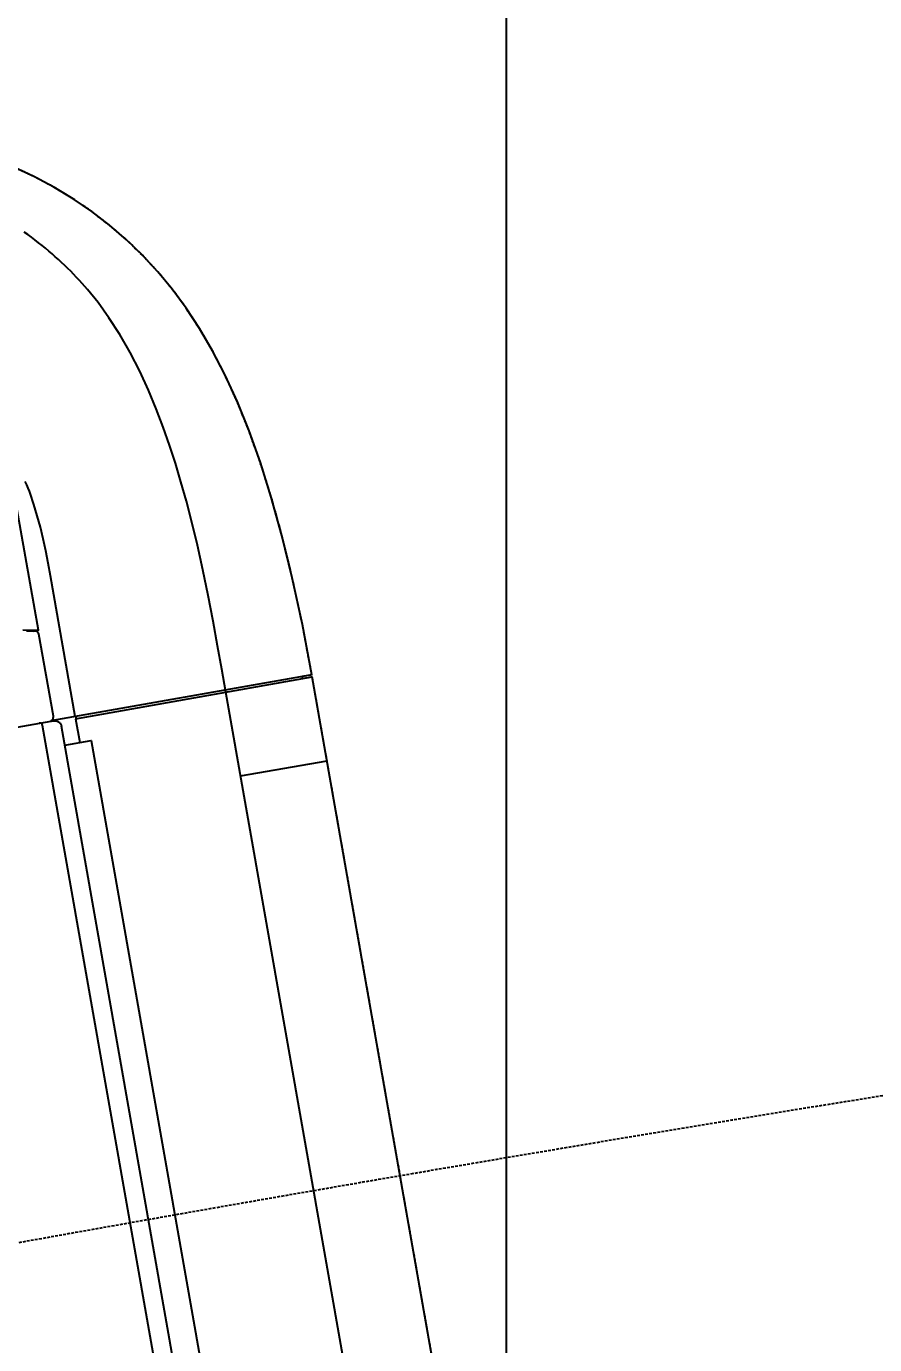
# Model space of a CAD drawing. Header units: millimetres. Extents: x 26027 to 581921, y 7230 to 233891.
# Drawn here: x 453858 to 454245, y 148134 to 148737 of the extents above; entities that cross this region are included whole.
import ezdxf

# ---------------------------------------------------------------- set-up
doc = ezdxf.new("R2010")
doc.units = ezdxf.units.MM
doc.header["$LTSCALE"] = 5
doc.linetypes.add('CACHE', pattern=[0.375, 0.25, -0.125])
doc.layers.add('GE-DESIGNER_WARNING', color=1, linetype='Continuous', plot=False)
for name, color, linetype in [('GE-EQUIPMENT', 140, 'Continuous'), ('GE-EQUIPMENT_INSERTION', 140, 'Continuous'), ('GE-EQUIPMENT_LIGHT', 141, 'Continuous'), ('GE-EQUIPMENT_OUTLINE', 131, 'CACHE'), ('GE-MM-SCATTER_LINES', 222, 'CACHE')]:
    doc.layers.add(name, color=color, linetype=linetype)
doc.styles.add('ROMANS', font='romans', dxfattribs={"width": 0.8, "height": 100})
doc.dimstyles.new('100', dxfattribs={"dimscale": 0.8, "dimtxt": 180, "dimasz": 100, "dimexe": 150, "dimexo": 0, "dimgap": 100, "dimtad": 1, "dimtih": 1, "dimtoh": 1, "dimdec": 0, "dimzin": 0, "dimdsep": 46, "dimtxsty": 'ROMANS', "dimblk": 'DOT', "dimcen": 0, "dimclrd": 180, "dimclre": 180, "dimclrt": 180, "dimazin": 0, "dimtfac": 1, "dimtdec": 0, "dimtix": 1, "dimtmove": 2, "dimatfit": 3, "dimldrblk": 'DOT', "dimfxl": 1, "dimtolj": 1, "dimtzin": 0, "dimarcsym": 0})

# ---------------------------------------------------------------- blocks, each defined once
blk = doc.blocks.new('_Dot')
at = {"color": 0, "linetype": 'ByBlock', "lineweight": -2}
blk.add_line((-0.5, 0), (-1, 0), dxfattribs=at)
at = {"color": 0, "linetype": 'ByBlock', "const_width": 0.5}
blk.add_lwpolyline([(-0.25, 0, 1), (0.25, 0, 1)], format="xyb", close=True, dxfattribs=at)
blk = doc.blocks.new('*D478')
at = {"layer": 'DEFPOINTS', "color": 0, "transparency": 16777216}
for p in [(452467.53, 149660.27, 2.36), (454076.96, 142305.27, 2.36), (454076.96, 142305.27)]:
    blk.add_point(p, dxfattribs=at)
at = {"layer": 'GE-DESIGNER_WARNING', "color": 180, "lineweight": -2, "transparency": 16777216}
for p, q in [((452467.53, 149660.27), (454196.96, 149660.27)), ((454076.96, 149580.27), (454076.96, 146112.77)), ((454076.96, 142385.27), (454076.96, 145852.77)), ((454076.96, 142305.27), (454196.96, 142305.27))]:
    blk.add_line(p, q, dxfattribs=at)
at = {"layer": 'GE-DESIGNER_WARNING', "color": 180, "lineweight": -2, "transparency": 16777216, "xscale": 80, "yscale": 80, "zscale": 80}
for p, rotation in [((454076.96, 149660.27), 90), ((454076.96, 142305.27), 270)]:
    blk.add_blockref('_Dot', p, dxfattribs=dict(at, rotation=rotation))
at = {"layer": 'GE-DESIGNER_WARNING', "color": 180, "lineweight": 0, "transparency": 16777216, "insert": (454076.96, 145982.77), "char_height": 100, "attachment_point": 5, "style": 'ROMANS'}
blk.add_mtext('\\A1;7355', dxfattribs=at)
blk = doc.blocks.new('GE-EUR02909')
at = {"layer": 'GE-EQUIPMENT'}
for p, q in [((-208.32, -791.94), (-208.32, -3402.32)), ((-285.04, -3365.73), (-325.13, -3365.73)), ((-215.26, -3404.6), (-215.26, -3393.48)), ((-215.26, -3404.6), (-325.13, -3404.6)), ((-325.13, -3405.56), (-203.95, -3405.56)), ((-320.63, -3404.6), (-320.63, -3405.56)), ((-215.47, -3405.56), (-215.47, -3404.6)), ((-205.46, -3407.54), (-205.46, -3445.59)), ((-204.23, -3447.18), (-203.51, -3447.37))]:
    blk.add_line(p, q, dxfattribs=at)
for points in [[(-325.13, -969.6), (-325.13, -1125.62), (-325.13, -1125.77), (-325.13, -3260.58), (-325.13, -3404.6)], [(204.12, -3405.48), (-204.05, -3405.48), (-204.41, -3405.47), (-204.78, -3405.44), (-205.14, -3405.4), (-205.5, -3405.34), (-205.85, -3405.28), (-206.2, -3405.21), (-206.53, -3405.15), (-206.81, -3404.99), (-207.07, -3404.79), (-207.32, -3404.57), (-207.55, -3404.32), (-207.76, -3404.04), (-207.94, -3403.74), (-208.1, -3403.42), (-208.18, -3403.22), (-208.25, -3402.99), (-208.3, -3402.73), (-208.32, -3402.44), (-208.32, -3402.32)], [(-325.13, -3405.56), (-324.85, -3429.01), (-324.03, -3450.84), (-322.72, -3470.72), (-320.97, -3488.72), (-318.8, -3505.19), (-316.22, -3520.36), (-313.25, -3534.36), (-309.89, -3547.3), (-306.16, -3559.28), (-302.06, -3570.38), (-297.63, -3580.66), (-292.87, -3590.23), (-287.74, -3599.26), (-282.18, -3607.88), (-276.17, -3616.15), (-269.72, -3624.04), (-262.82, -3631.59), (-255.48, -3638.77), (-247.73, -3645.54), (-239.55, -3651.92), (-230.92, -3657.93)], [(-203.61, -3405.48), (-203.71, -3405.5), (-203.9, -3405.54), (-204.11, -3405.61), (-204.36, -3405.72), (-204.63, -3405.89), (-204.89, -3406.12), (-205.12, -3406.41), (-205.29, -3406.73), (-205.41, -3407.08), (-205.46, -3407.45), (-205.46, -3407.54)], [(-205.46, -3445.59), (-205.45, -3445.74), (-205.4, -3446.02), (-205.3, -3446.28), (-205.17, -3446.52), (-205, -3446.73), (-204.8, -3446.9), (-204.6, -3447.04), (-204.38, -3447.14), (-204.23, -3447.18)], [(-198.64, -3448.79), (-205.54, -3447.37), (-205.54, -3503.21)], [(-200.07, -3447.99), (-201.11, -3447.81), (-202.26, -3447.6), (-203.5, -3447.37)]]:
    blk.add_lwpolyline(points, dxfattribs=at)
at = {"layer": 'GE-EQUIPMENT_LIGHT'}
blk.add_lwpolyline([(-199.88, -792.87), (-199.88, -3404.18, 0.414223), (-198.58, -3405.48)], format="xyb", dxfattribs=at)
for points in [[(-208.32, -3393.48), (-220.6, -3393.48), (-220.6, -803.48), (-208.32, -803.48)], [(-285.04, -1203.72), (-285.04, -3404.6)], [(-285.04, -3404.6), (-285.03, -3415.28), (-285.01, -3426.09), (-284.91, -3437.63), (-284.71, -3449.54), (-284.37, -3461.45), (-283.86, -3473.01), (-283.2, -3483.83), (-282.42, -3493.71), (-281.52, -3502.87), (-280.48, -3511.66), (-279.28, -3520.29), (-277.87, -3528.93), (-276.18, -3537.71), (-274.15, -3546.7), (-271.72, -3555.92), (-268.87, -3565.12), (-265.63, -3574.06), (-262.1, -3582.46), (-258.39, -3590.11), (-254.68, -3596.81), (-253.73, -3598.41), (-252.75, -3600.01), (-251.75, -3601.59), (-250.73, -3603.17), (-249.66, -3604.78), (-248.57, -3606.37), (-247.47, -3607.93), (-246.35, -3609.48), (-245.19, -3611.04), (-244.01, -3612.59), (-242.79, -3614.15), (-241.55, -3615.69), (-240.28, -3617.24), (-239.01, -3618.75), (-237.71, -3620.25), (-236.36, -3621.77), (-234.97, -3623.3), (-233.58, -3624.8), (-232.17, -3626.27), (-230.75, -3627.73)], [(-215.25, -3405.56), (-215.25, -3470.93), (-215.24, -3476.72), (-215.16, -3482.51), (-214.96, -3488.08), (-214.61, -3493.65), (-214.13, -3498.99), (-213.49, -3504.32), (-213.24, -3506.16), (-213, -3507.79), (-212.76, -3509.27), (-212.52, -3510.63), (-212.2, -3512.18), (-211.84, -3513.68), (-211.44, -3515.29)]]:
    blk.add_lwpolyline(points, dxfattribs=at)
at = {"layer": 'GE-EQUIPMENT_OUTLINE'}
blk.add_line((-325.13, -3405.56), (-320.63, -3405.56), dxfattribs=at)
for points in [[(-325.13, -969.6), (-325.13, -1125.62), (-325.13, -1125.77), (-325.13, -3260.58), (-325.13, -3404.6)], [(-325.13, -3404.6), (-320.63, -3404.6), (-320.63, -3405.56)], [(-325.13, -3405.56), (-324.85, -3429.01), (-324.03, -3450.84), (-322.72, -3470.72), (-320.97, -3488.72), (-318.8, -3505.19), (-316.22, -3520.36), (-313.25, -3534.36), (-309.89, -3547.3), (-306.16, -3559.28), (-302.06, -3570.38), (-297.63, -3580.66), (-292.87, -3590.23), (-287.74, -3599.26), (-282.18, -3607.88), (-276.17, -3616.15), (-269.72, -3624.04), (-262.82, -3631.59), (-255.48, -3638.77), (-247.73, -3645.54), (-239.55, -3651.92), (-230.92, -3657.93)]]:
    blk.add_lwpolyline(points, dxfattribs=at)
blk = doc.blocks.new('GE-EUR02460')
at = {"layer": 'GE-MM-SCATTER_LINES'}
blk.add_lwpolyline([(887.35, 0, -0.018319), (1569.09, -559.34, -0.025066), (2044, -1012.77, -0.032472), (2545.06, -1597.23, -0.070239), (2870.74, -2176.73, -0.121658), (2917.16, -2556.39, -0.150558), (2802.23, -2792.61, -0.136905), (2240.21, -3048.25, -0.042121), (1093.99, -3155.94, -0.012265), (-0.07, -3172.29, -0.012265), (-1094.13, -3155.94, -0.042121), (-2240.35, -3048.25, -0.136905), (-2802.37, -2792.61, -0.150558), (-2917.3, -2556.39, -0.121658), (-2870.88, -2176.73, -0.070239), (-2545.2, -1597.23, -0.032472), (-2044.14, -1012.77, -0.025066), (-1569.23, -559.34, -0.018319), (-887.49, 0)], format="xyb", dxfattribs=at)

msp = doc.modelspace()

# ---------------------------------------------------------------- block references
at = {"layer": 'GE-EQUIPMENT_INSERTION', "rotation": 189.9999999999999}
msp.add_blockref('GE-EUR02909', (454259.3, 145029.81), dxfattribs=at)

# ---------------------------------------------------------------- dimensions: what is measured, and where the dimension line sits
at = {"layer": 'GE-DESIGNER_WARNING', "lineweight": 0}
dim = msp.add_linear_dim(base=(454076.96, 142305.27), p1=(452467.53, 149660.27, 2.36), p2=(454076.96, 142305.27, 2.36), angle=90, dimstyle='100', dxfattribs=at)
dim.commit()
dim.dimension.update_dxf_attribs({"geometry": '*D478', "text_midpoint": (454076.96, 145982.77)})

# ---------------------------------------------------------------- next in the draw order: block references
at = {"layer": 'GE-EQUIPMENT_INSERTION', "rotation": 189.9999999999999}
msp.add_blockref('GE-EUR02460', (454259.3, 145029.81), dxfattribs=at)

doc.saveas('drawing.dxf')
